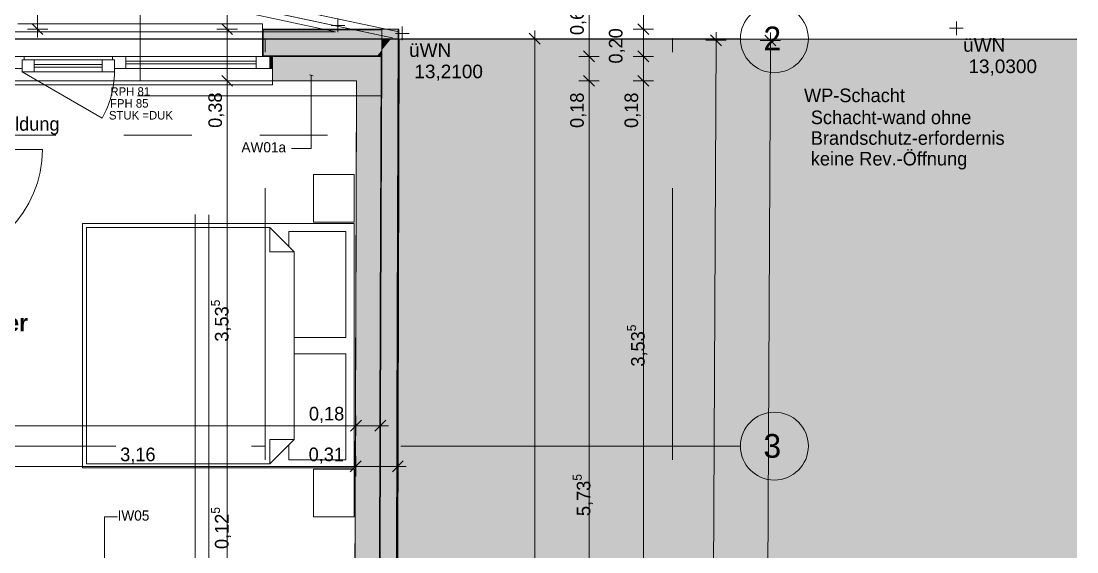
# Model space of a CAD drawing. Header units: metres. Extents: x -3 to 205, y -18 to 45.
# Drawn here: x 16.2 to 23.98, y -3.78 to 0.13 of the extents above; entities that cross this region are included whole.
import ezdxf

# ---------------------------------------------------------------- set-up
doc = ezdxf.new("R2010")
doc.units = ezdxf.units.M
doc.header["$MEASUREMENT"] = 0
for name, pattern in [('Achse', [0.004, 0.002, -0.001, 0, -0.001]), ('Baufluchtlinie', [0.013, 0.008, -0.005]), ('Schnittlinie', [0.006, 0.003, -0.0015, 0, -0.0015]), ('Strichlinie eng', [0.002, 0.0015, -0.0005]), ('Untersicht', [0.001, 0.0005, -0.0005])]:
    doc.linetypes.add(name, pattern=pattern)
for name, color, linetype in [('1._1.Stock PP STG1_3_000 Achsraster', 7, 'Continuous'), ('1._1.Stock PP STG1_3_110 Wand Aussen', 7, 'Continuous'), ('1._1.Stock PP STG1_3_130 Wand Innen', 7, 'Continuous'), ('1._1.Stock PP STG1_3_165 Fassadengestaltung Bänder', 7, 'Continuous'), ('1._1.Stock PP STG1_3_210 Decke', 7, 'Continuous'), ('1._1.Stock PP STG1_3_220 Bodenaufbau', 7, 'Continuous'), ('1._1.Stock PP STG1_3_250 Träger Unterzug', 7, 'Continuous'), ('1._1.Stock PP STG1_3_510 Möblierung', 7, 'Continuous'), ('1._1.Stock PP STG1_3_725 Nachbarbebauung', 7, 'Continuous'), ('1._1.Stock PP STG1_3_810 Raum', 7, 'Continuous'), ('1._1.Stock PP STG1_3_851 Marker Schnitt', 7, 'Continuous'), ('1._1.Stock PP STG1_3_910 Allgemein Lageplan Höhen', 7, 'Continuous'), ('1._1.Stock PP STG1_3_915 Allgemein Beschriftung.x', 7, 'Continuous'), ('1._1.Stock PP STG1_3_950 Polierplan Bemaßung', 7, 'Continuous'), ('1._1.Stock PP STG1_3_955 Polierplan Beschriftung', 7, 'Continuous'), ('1._1.Stock PP STG1_3_Neubau_840 Baulinien', 7, 'Continuous')]:
    doc.layers.add(name, color=color, linetype=linetype)
doc.styles.add('ERSTELLTER_STIL_1', font='arial.ttf')
doc.styles.add('ERSTELLTER_STIL_2', font='')
doc.styles.add('ERSTELLTER_STIL_6', font='')
doc.styles.get('ERSTELLTER_STIL_2').set_extended_font_data('Eurostile')
doc.styles.get('ERSTELLTER_STIL_6').set_extended_font_data('Eurostile', bold=True)
doc.linetypes.add('Grenze Grundstück', pattern='A,0,[1,415_260415_PP_VA_1_4 1 St1.Shx,S=0.00031746,R=0,X=0,Y=0],-0.04,0', length=0.04)

msp = doc.modelspace()

# ---------------------------------------------------------------- hatches: boundary and pattern name
at = {"layer": '1._1.Stock PP STG1_3_110 Wand Aussen', "linetype": 'Continuous', "lineweight": 13, "true_color": 0xff6400}
for points in [[(18.8602, 0.065), (17.985, 0.065), (17.985, 0), (18.86, 0)], [(18.86, 0), (17.985, 0), (17.985, -0.125), (18.8255, -0.125), (18.8598, -0.0832)], [(18.9755, -1.3608), (18.9802, 0.0639), (18.8598, -0.0832), (18.8555, -1.3604)], [(18.8598, -0.0832), (18.9279, 0), (18.86, 0)], [(18.86, 0), (18.9279, 0), (18.9802, 0.0639), (18.9802, 0.065), (18.8602, 0.065)], [(18.8602, 0.065), (18.9802, 0.065), (18.9803, 0.07), (18.8603, 0.07)], [(18.035, -0.13), (18.035, -0.22), (18.055, -0.22), (18.055, -0.13)], [(18.8546, -0.125), (18.8547, -0.0894), (18.8255, -0.125)], [(18.8596, -0.125), (18.8598, -0.0832), (18.8547, -0.0894), (18.8546, -0.125)], [(18.9707, -2.8), (18.9755, -1.3608), (18.8555, -1.3604), (18.8507, -2.7996)], [(18.9298, -15.0639), (18.9707, -2.8), (18.8507, -2.7996), (18.8103, -14.9168)]]:
    msp.add_hatch(color=30, dxfattribs=at).paths.add_polyline_path(points)
at = {"layer": '1._1.Stock PP STG1_3_110 Wand Aussen', "linetype": 'Continuous', "lineweight": 0, "true_color": 0x373737}
for points in [[(17.985, -0.13), (18.8214, -0.13), (18.8255, -0.125), (17.985, -0.125)], [(18.8255, -0.125), (18.8214, -0.13), (18.8546, -0.13), (18.8546, -0.125)], [(18.8546, -0.13), (18.8505, -1.3604), (18.8555, -1.3604), (18.8596, -0.13)], [(18.8546, -0.125), (18.8546, -0.13), (18.8596, -0.13), (18.8596, -0.125)], [(18.8507, -2.7996), (18.8555, -1.3604), (18.8505, -1.3604), (18.8457, -2.7996)], [(18.8105, -14.87), (18.8507, -2.7996), (18.8457, -2.7996), (18.8055, -14.87)]]:
    msp.add_hatch(color=250, dxfattribs=at).paths.add_polyline_path(points)
at = {"layer": '1._1.Stock PP STG1_3_110 Wand Aussen', "linetype": 'Continuous', "lineweight": 13, "true_color": 0x3f7f02}
for points in [[(18.055, -0.13), (18.055, -0.22), (18.055, -0.31), (18.674, -0.31), (18.6746, -0.13)], [(18.674, -0.31), (18.8214, -0.13), (18.6746, -0.13)], [(18.674, -0.31), (18.854, -0.31), (18.8546, -0.13), (18.8214, -0.13)], [(18.674, -0.31), (18.6705, -1.3598), (18.8505, -1.3604), (18.854, -0.31)], [(18.8457, -2.7996), (18.8505, -1.3604), (18.6705, -1.3598), (18.6657, -2.799)], [(18.8061, -14.69), (18.8457, -2.7996), (18.6657, -2.799), (18.6261, -14.69)]]:
    msp.add_hatch(color=76, dxfattribs=at).paths.add_polyline_path(points)
at = {"layer": '1._1.Stock PP STG1_3_725 Nachbarbebauung', "linetype": 'Continuous', "lineweight": 0, "true_color": 0x1f1f1f}
msp.add_hatch(color=250, dxfattribs=at).paths.add_polyline_path([(18.9876, -0.0005), (18.958, -11.4452), (23.9775, -11.4875), (23.9775, -0.0046)])

# ---------------------------------------------------------------- linework, layer by layer
at = {"layer": '1._1.Stock PP STG1_3_000 Achsraster', "color": 5, "linetype": 'Achse', "lineweight": 0, "ltscale": 1000}
for p, q in [((18, 3), (18, -18)), ((21, 3), (21, -18)), ((-1.5, 0), (21, 0)), ((21, 0), (21.5, 0)), ((-1.5, -3), (21, -3)), ((21, -3), (21.5, -3))]:
    msp.add_line(p, q, dxfattribs=at)
at = {"layer": '1._1.Stock PP STG1_3_000 Achsraster', "color": 5, "linetype": 'Continuous', "lineweight": 0, "ltscale": 1000}
for centre in [(21.75, 0), (21.75, -3)]:
    msp.add_circle(centre, 0.25, dxfattribs=at)
at = {"layer": '1._1.Stock PP STG1_3_000 Achsraster', "color": 5, "linetype": 'Achse', "lineweight": 0, "ltscale": 1000}
for p in [(21, 0), (21, 0), (21, -3), (21, -3)]:
    msp.add_point(p, dxfattribs=at)
at = {"layer": '1._1.Stock PP STG1_3_110 Wand Aussen', "color": 7, "linetype": 'Continuous', "lineweight": 13, "ltscale": 1000}
for p, q in [((17.08, 0.4712), (17.08, -0.31)), ((16.18, 0.11), (17.98, 0.11)), ((17.98, 0.11), (17.98, 0.07)), ((17.98, 0.07), (17.98, 0.065)), ((17.985, 0.07), (17.98, 0.07)), ((17.98, 0.07), (17.98, 0.065)), ((17.98, 0.065), (17.98, 0)), ((17.98, 0.065), (17.98, 0)), ((17.98, 0), (17.98, -0.125)), ((17.98, 0), (17.98, -0.125)), ((18.8602, 0.065), (17.985, 0.065)), ((17.985, 0.065), (17.985, -0.13)), ((18.8598, -0.0832), (18.86, 0)), ((18.8598, -0.0832), (18.86, 0)), ((18.86, 0), (18.8602, 0.065)), ((18.86, 0), (18.8602, 0.065)), ((18.8602, 0.065), (18.8603, 0.07)), ((18.8602, 0.065), (18.8603, 0.07)), ((18.9755, -1.3608), (18.9802, 0.0639)), ((18.9802, 0.065), (18.9803, 0.07)), ((18.9802, 0.0639), (18.9802, 0.065)), ((16.225, -0.13), (16.125, -0.13)), ((16.21, -0.22), (16.21, -0.155)), ((16.21, -0.155), (16.225, -0.155)), ((16.21, -0.155), (16.21, -0.245)), ((16.3, -0.155), (16.21, -0.155)), ((16.875, -0.13), (16.225, -0.13)), ((16.225, -0.155), (16.225, -0.13)), ((16.8, -0.155), (16.3, -0.155)), ((16.3, -0.245), (16.3, -0.155)), ((16.8, -0.155), (16.8, -0.245)), ((16.89, -0.155), (16.8, -0.155)), ((16.925, -0.13), (16.875, -0.13)), ((16.875, -0.13), (16.875, -0.155)), ((16.875, -0.155), (16.89, -0.155)), ((16.89, -0.155), (16.89, -0.22)), ((16.89, -0.245), (16.89, -0.155)), ((16.975, -0.13), (16.925, -0.13)), ((17.935, -0.13), (16.975, -0.13)), ((16.975, -0.22), (16.975, -0.13)), ((18.035, -0.13), (17.935, -0.13)), ((17.935, -0.13), (17.935, -0.22)), ((17.98, -0.125), (17.98, -0.13)), ((17.98, -0.125), (17.98, -0.13)), ((17.985, -0.13), (17.98, -0.13)), ((17.985, -0.13), (17.98, -0.13)), ((17.985, -0.13), (17.98, -0.13)), ((18.8255, -0.125), (17.985, -0.125)), ((17.985, -0.13), (18.055, -0.13)), ((17.985, -0.13), (18.055, -0.13)), ((17.985, -0.13), (18.055, -0.13)), ((18.035, -0.22), (18.035, -0.13)), ((18.8255, -0.125), (18.8546, -0.125)), ((18.8546, -0.125), (18.8596, -0.125)), ((18.8546, -0.125), (18.8596, -0.125)), ((18.8555, -1.3604), (18.8596, -0.13)), ((18.8596, -0.125), (18.8598, -0.0832)), ((18.8596, -0.125), (18.8598, -0.0832)), ((18.8596, -0.13), (18.8596, -0.125)), ((16.125, -0.22), (16.21, -0.22)), ((16.8, -0.19), (16.3, -0.19)), ((16.3, -0.21), (16.8, -0.21)), ((16.89, -0.22), (16.925, -0.22)), ((16.925, -0.22), (16.975, -0.22)), ((17.935, -0.165), (16.975, -0.165)), ((16.975, -0.185), (17.935, -0.185)), ((16.975, -0.22), (17.935, -0.22)), ((17.935, -0.22), (18.035, -0.22)), ((16.21, -0.245), (16.3, -0.245)), ((16.3, -0.245), (16.8, -0.245)), ((16.8, -0.245), (16.89, -0.245)), ((18.055, -0.34), (18.055, -0.31)), ((16.105, -0.34), (18.055, -0.34)), ((18.8507, -2.7996), (18.8555, -1.3604)), ((18.9707, -2.8), (18.9755, -1.3608)), ((18.8105, -14.87), (18.8507, -2.7996)), ((18.9298, -15.0639), (18.9707, -2.8))]:
    msp.add_line(p, q, dxfattribs=at)
at = {"layer": '1._1.Stock PP STG1_3_110 Wand Aussen', "color": 1, "linetype": 'Baufluchtlinie', "lineweight": 0, "ltscale": 1000}
msp.add_line((18.86, 0), (17.985, 0), dxfattribs=at)
at = {"layer": '1._1.Stock PP STG1_3_110 Wand Aussen', "color": 7, "linetype": 'Continuous', "lineweight": 18, "ltscale": 1000}
for p, q in [((18.6746, -0.13), (18.055, -0.13)), ((18.055, -0.13), (18.055, -0.22)), ((18.055, -0.13), (18.055, -0.22)), ((18.055, -0.13), (18.055, -0.22)), ((18.8214, -0.13), (18.6746, -0.13)), ((18.8214, -0.13), (18.6746, -0.13)), ((18.8214, -0.13), (18.8546, -0.13)), ((18.8214, -0.13), (18.8546, -0.13)), ((18.854, -0.31), (18.8546, -0.13)), ((18.055, -0.22), (18.055, -0.31)), ((18.055, -0.22), (18.055, -0.31)), ((18.8505, -1.3604), (18.854, -0.31)), ((18.8457, -2.7996), (18.8505, -1.3604)), ((18.8061, -14.69), (18.8457, -2.7996))]:
    msp.add_line(p, q, dxfattribs=at)
at = {"layer": '1._1.Stock PP STG1_3_110 Wand Aussen', "color": 8, "linetype": 'Strichlinie eng', "lineweight": 0, "ltscale": 1000}
msp.add_line((16.21, -0.245), (16.7989, -0.585), dxfattribs=at)
at = {"layer": '1._1.Stock PP STG1_3_110 Wand Aussen', "color": 7, "linetype": 'Continuous', "lineweight": 13, "ltscale": 1000, "flags": 128}
for points in [[(18.8603, 0.07), (17.985, 0.07)], [(18.9803, 0.07), (18.8603, 0.07)], [(18.9853, 0.07), (18.9803, 0.07)], [(18.9805, -1.3608), (18.9853, 0.07)], [(18.9757, -2.8), (18.9805, -1.3608)], [(18.9348, -15.07), (18.9757, -2.8)]]:
    msp.add_lwpolyline(points, dxfattribs=at)
msp.add_lwpolyline([(18.035, -0.13), (18.055, -0.13), (18.055, -0.22), (18.035, -0.22)], close=True, dxfattribs=at)
at = {"layer": '1._1.Stock PP STG1_3_110 Wand Aussen', "color": 7, "linetype": 'Continuous', "lineweight": 18, "ltscale": 1000, "flags": 128}
for points in [[(18.055, -0.31), (18.674, -0.31)], [(18.674, -0.31), (18.6705, -1.3598)], [(18.6705, -1.3598), (18.6657, -2.799)], [(18.6657, -2.799), (18.6549, -6.045)]]:
    msp.add_lwpolyline(points, dxfattribs=at)
at = {"layer": '1._1.Stock PP STG1_3_110 Wand Aussen', "color": 8, "linetype": 'Strichlinie eng', "lineweight": 0, "ltscale": 1000}
msp.add_arc((16.21, -0.245), 0.68, 330, 0, dxfattribs=at)
at = {"layer": '1._1.Stock PP STG1_3_130 Wand Innen', "color": 7, "linetype": 'Continuous', "lineweight": 13, "ltscale": 1000}
msp.add_line((15.53, -0.815), (16.36, -0.815), dxfattribs=at)
msp.add_arc((15.53, -0.815), 0.83, 270, 0, dxfattribs=at)
at = {"layer": '1._1.Stock PP STG1_3_165 Fassadengestaltung Bänder', "color": 7, "linetype": 'Continuous', "lineweight": 13, "ltscale": 1000, "flags": 128}
for points in [[(0, 0), (0, 0.0617), (3.72, 0.85), (5.89, 0.85), (13.09, 0.85), (15.21, 0.85), (18.985, 0.05), (18.985, 0), (18.935, 0), (18.935, 0.0074), (15.21, 0.8), (3.72, 0.8)], [(15.98, 0.6362), (15.98, 0), (18.935, 0), (18.935, 0.0074)], [(16.03, 0.05), (18.5194, 0.05), (16.03, 0.5846)]]:
    msp.add_lwpolyline(points, close=True, dxfattribs=at)
at = {"layer": '1._1.Stock PP STG1_3_165 Fassadengestaltung Bänder', "color": 7, "linetype": 'Continuous', "lineweight": 18, "ltscale": 1000, "flags": 128}
for points in [[(14.17, 0.85), (15.2152, 0.85), (18.985, 0.0511)], [(18.5194, 0.05), (16.03, 0.5846)], [(18.985, 0), (15.98, 0)], [(16.03, 0.05), (18.5194, 0.05)], [(18.985, 0.0511), (18.985, 0)]]:
    msp.add_lwpolyline(points, dxfattribs=at)
at = {"layer": '1._1.Stock PP STG1_3_210 Decke', "color": 7, "linetype": 'Continuous', "lineweight": 13, "ltscale": 1000, "true_color": 0xf4f4f4, "flags": 128}
msp.add_lwpolyline([(0.1305, -0.13), (0.1845, -14.87), (5.505, -14.87), (5.505, -15.84), (13.475, -15.84), (13.475, -14.87), (18.8055, -14.87), (18.8546, -0.13), (15.89, -0.13)], dxfattribs=at)
msp.add_lwpolyline([(0.1305, -0.13), (0.1845, -14.87), (5.505, -14.87), (5.505, -15.84), (13.475, -15.84), (13.475, -14.87), (18.8055, -14.87), (18.8546, -0.13), (15.89, -0.13)], dxfattribs=at)
msp.add_lwpolyline([(0.1305, -0.13), (0.1845, -14.87), (5.505, -14.87), (5.505, -15.84), (13.475, -15.84), (13.475, -14.87), (18.8055, -14.87), (18.8546, -0.13), (15.89, -0.13)], dxfattribs=at)
at = {"layer": '1._1.Stock PP STG1_3_220 Bodenaufbau', "color": 7, "linetype": 'Continuous', "lineweight": 13, "ltscale": 1000, "true_color": 0xf4f4f4, "flags": 128}
msp.add_lwpolyline([(3.445, -0.31), (0.3111, -0.31), (0.3639, -14.69), (5.685, -14.69), (5.685, -15.66), (13.295, -15.66), (13.295, -14.69), (18.6261, -14.69), (18.674, -0.31), (15.505, -0.31), (15.505, -0.71), (12.78, -0.71), (12.78, -0.13), (6.2, -0.13), (6.2, -0.71), (3.445, -0.71)], close=True, dxfattribs=at)
at = {"layer": '1._1.Stock PP STG1_3_250 Träger Unterzug', "color": 7, "linetype": 'Achse', "lineweight": 13, "ltscale": 1000}
msp.add_line((12.96, -0.42), (18.8546, -0.42), dxfattribs=at)
at = {"layer": '1._1.Stock PP STG1_3_250 Träger Unterzug', "color": 7, "linetype": 'Untersicht', "lineweight": 13, "ltscale": 1000, "flags": 128}
for points in [[(12.96, -0.13), (18.8546, -0.13)], [(18.8546, -0.13), (18.8546, -0.71)], [(12.96, -0.71), (18.8546, -0.71)]]:
    msp.add_lwpolyline(points, dxfattribs=at)
at = {"layer": '1._1.Stock PP STG1_3_510 Möblierung', "color": 8, "linetype": 'Continuous', "lineweight": 13, "ltscale": 1000, "true_color": 0x7e7f7f}
for p, q in [((18.355, -1.35), (18.355, -1)), ((18.355, -1), (18.655, -1)), ((18.655, -1), (18.655, -1.35)), ((16.655, -1.36), (16.655, -3.16)), ((18.655, -1.36), (16.655, -1.36)), ((18.035, -1.39), (16.685, -1.39)), ((16.685, -1.39), (16.685, -2.26)), ((18.215, -1.57), (18.035, -1.39)), ((18.035, -1.39), (18.035, -1.57)), ((18.655, -1.35), (18.355, -1.35)), ((18.655, -3.16), (18.655, -1.36)), ((18.215, -1.57), (18.035, -1.57)), ((18.215, -2.26), (18.215, -1.57)), ((16.685, -2.26), (16.685, -3.13)), ((18.215, -2.95), (18.215, -2.26)), ((18.035, -3.13), (18.215, -2.95)), ((18.035, -3.13), (18.035, -2.95)), ((18.215, -2.95), (18.035, -2.95)), ((16.655, -3.16), (18.655, -3.16)), ((16.685, -3.13), (18.035, -3.13)), ((18.355, -3.52), (18.355, -3.17)), ((18.355, -3.17), (18.655, -3.17)), ((18.655, -3.17), (18.655, -3.52)), ((18.655, -3.52), (18.355, -3.52))]:
    msp.add_line(p, q, dxfattribs=at)
at = {"layer": '1._1.Stock PP STG1_3_510 Möblierung', "color": 8, "linetype": 'Continuous', "lineweight": 13, "ltscale": 1000, "true_color": 0x7e7f7f, "flags": 128}
for points in [[(18.215, -2.2), (18.595, -2.2), (18.595, -1.42), (18.175, -1.42), (18.175, -1.53), (18.215, -1.57)], [(18.215, -2.95), (18.175, -2.99), (18.175, -3.1), (18.595, -3.1), (18.595, -2.32), (18.215, -2.32)]]:
    msp.add_lwpolyline(points, close=True, dxfattribs=at)
at = {"layer": '1._1.Stock PP STG1_3_725 Nachbarbebauung', "color": 8, "linetype": 'Continuous', "lineweight": 13, "ltscale": 1000, "flags": 128}
msp.add_lwpolyline([(23.9775, -0.0046), (18.9876, -0.0005), (18.958, -11.4452), (23.9775, -11.4875)], dxfattribs=at)
at = {"layer": '1._1.Stock PP STG1_3_851 Marker Schnitt', "color": 7, "linetype": 'Schnittlinie', "lineweight": 13, "ltscale": 1000}
for p, q in [((17.4851, 4.805), (17.4851, -18)), ((17.5851, 4.8037), (17.5851, -18))]:
    msp.add_line(p, q, dxfattribs=at)
at = {"layer": '1._1.Stock PP STG1_3_910 Allgemein Lageplan Höhen', "color": 7, "linetype": 'Continuous', "lineweight": 13, "ltscale": 1000}
for p, q in [((18.4865, 0.0984), (18.5865, 0.0984)), ((18.5365, 0.0484), (18.5365, 0.1484)), ((19.0101, -0.0111), (19.0101, 0.0889)), ((23.09, 0.027), (23.09, 0.127)), ((18.9601, 0.0389), (19.0601, 0.0389)), ((23.04, 0.077), (23.14, 0.077))]:
    msp.add_line(p, q, dxfattribs=at)
at = {"layer": '1._1.Stock PP STG1_3_915 Allgemein Beschriftung.x', "color": 7, "linetype": 'Continuous', "lineweight": 13, "ltscale": 1000}
for p, q in [((18.3526, -0.2724), (18.3276, -0.2657)), ((18.3401, -0.269), (18.3401, -0.8092)), ((18.3401, -0.8092), (18.1942, -0.8092)), ((16.8171, -3.845), (16.8171, -3.521)), ((16.8171, -3.521), (16.9136, -3.521))]:
    msp.add_line(p, q, dxfattribs=at)
at = {"layer": '1._1.Stock PP STG1_3_950 Polierplan Bemaßung', "color": 6, "linetype": 'Continuous', "lineweight": 13, "ltscale": 1000, "true_color": 0xfb02fe}
for p, q in [((16.324, 0.07), (16.324, 0.6362)), ((17.7206, 0.07), (17.7206, 0.3163)), ((16.284, 0.11), (16.364, 0.03)), ((17.6806, 0.11), (17.7606, 0.03)), ((16.399, 0.07), (16.249, 0.07)), ((16.324, 0.01), (16.324, 0.07)), ((17.7956, 0.07), (17.6456, 0.07)), ((17.7206, -0.31), (17.7206, 0.07)), ((17.7956, -0.31), (17.6456, -0.31)), ((17.6806, -0.27), (17.7606, -0.35)), ((17.7206, -3.845), (17.7206, -0.31)), ((18.7069, -3.1094), (18.6269, -3.1894)), ((18.6669, -3.2244), (18.6669, -3.0744)), ((18.9374, -3.1894), (19.0174, -3.1094)), ((18.9774, -3.2244), (18.9774, -3.0744)), ((15.505, -3.1494), (18.6669, -3.1494)), ((18.6669, -3.1494), (18.9774, -3.1494)), ((18.9774, -3.1494), (19.0374, -3.1494))]:
    msp.add_line(p, q, dxfattribs=at)
at = {"layer": '1._1.Stock PP STG1_3_950 Polierplan Bemaßung', "color": 76, "linetype": 'Continuous', "lineweight": 13, "ltscale": 1000, "true_color": 0x3f7f02}
for p, q in [((20.385, -0.13), (20.385, 0.49)), ((20.785, 0.0704), (20.785, 0.49)), ((20.745, 0.1104), (20.825, 0.0304)), ((20.86, 0.0704), (20.71, 0.0704)), ((20.785, -0.13), (20.785, 0.0704)), ((20.46, -0.13), (20.31, -0.13)), ((20.345, -0.09), (20.425, -0.17)), ((20.385, -0.3106), (20.385, -0.13)), ((20.86, -0.13), (20.71, -0.13)), ((20.745, -0.09), (20.825, -0.17)), ((20.785, -0.3106), (20.785, -0.13)), ((20.46, -0.3106), (20.31, -0.3106)), ((20.345, -0.2706), (20.425, -0.3506)), ((20.385, -6.0456), (20.385, -0.3106)), ((20.86, -0.3106), (20.71, -0.3106)), ((20.745, -0.2706), (20.825, -0.3506)), ((20.785, -3.845), (20.785, -0.3106)), ((18.6688, -2.9244), (18.6688, -2.7744)), ((18.8488, -2.9244), (18.8488, -2.7744)), ((9.55, -2.8494), (18.6688, -2.8494)), ((18.7088, -2.8094), (18.6288, -2.8894)), ((18.6688, -2.8494), (18.8488, -2.8494)), ((18.8088, -2.8894), (18.8888, -2.8094)), ((18.8488, -2.8494), (18.9088, -2.8494))]:
    msp.add_line(p, q, dxfattribs=at)
at = {"layer": '1._1.Stock PP STG1_3_950 Polierplan Bemaßung', "color": 1, "linetype": 'Continuous', "lineweight": 13, "ltscale": 1000, "true_color": 0xfb0106}
for p, q in [((20.06, 0), (19.91, 0)), ((20.025, -0.04), (19.945, 0.04)), ((19.985, 0), (19.985, 0.06)), ((19.985, -15), (19.985, 0)), ((21.3601, -0.0518), (21.2805, 0.0286)), ((21.3205, 0.0484), (21.3203, -0.0116)), ((21.7601, -0.0536), (21.6804, 0.0268)), ((21.7205, 0.0466), (21.7203, -0.0134)), ((21.2453, -0.0113), (21.3953, -0.0119)), ((21.3203, -0.0116), (21.2695, -11.4554)), ((21.7203, -0.0134), (21.6405, -18)), ((21.6453, -0.0131), (21.7953, -0.0137))]:
    msp.add_line(p, q, dxfattribs=at)
at = {"layer": '1._1.Stock PP STG1_3_Neubau_840 Baulinien', "color": 1, "linetype": 'Continuous', "lineweight": 25, "ltscale": 1000, "true_color": 0xfb0106, "flags": 128}
msp.add_lwpolyline([(-3.0225, 0.0171), (0, 0), (18.985, 0), (23.9775, -0.0042)], dxfattribs=at)
at = {"layer": '1._1.Stock PP STG1_3_Neubau_840 Baulinien', "color": 76, "linetype": 'Grenze Grundstück', "lineweight": 13, "ltscale": 1000, "true_color": 0x3f7f02, "flags": 128}
msp.add_lwpolyline([(0.0591, -18), (0.0564, -12.2031), (0, -0.0002), (18.985, -0.0012), (18.958, -11.4452), (18.914, -18)], dxfattribs=at)

# ---------------------------------------------------------------- texts
at = {"layer": '1._1.Stock PP STG1_3_000 Achsraster', "color": 5, "linetype": 'Continuous', "lineweight": 0, "char_height": 0.175, "attachment_point": 1, "style": 'ERSTELLTER_STIL_2'}
for s, insert in [('\\A1;{\\pql;\\pt0;\\fEurostile|b0|i0|c0|p0;\\W1.000000;2}', (21.6695, 0.0893)), ('\\A1;{\\pql;\\pt0;\\fEurostile|b0|i0|c0|p0;\\W1.000000;3}', (21.6695, -2.9107))]:
    msp.add_mtext(s, dxfattribs=dict(at, insert=insert))
at = {"layer": '1._1.Stock PP STG1_3_110 Wand Aussen', "color": 7, "linetype": 'Continuous', "lineweight": 13, "char_height": 0.0625, "attachment_point": 9, "style": 'ERSTELLTER_STIL_2'}
for s, insert in [('\\A1;{\\pqr;\\pt0;\\fEurostile|b0|i0|c0|p0;\\W1.000000;RPH 81}', (17.1533, -0.4208)), ('\\A1;{\\pqr;\\pt0;\\fEurostile|b0|i0|c0|p0;\\W1.000000;FPH 85}', (17.1411, -0.5083)), ('\\A1;{\\pqr;\\pt0;\\fEurostile|b0|i0|c0|p0;\\W1.000000;STUK =DUK}', (17.321, -0.5958))]:
    msp.add_mtext(s, dxfattribs=dict(at, insert=insert))
at = {"layer": '1._1.Stock PP STG1_3_810 Raum', "color": 7, "linetype": 'Continuous', "lineweight": 13, "insert": (15.6495, -2.0286), "char_height": 0.125, "attachment_point": 1, "style": 'ERSTELLTER_STIL_6'}
msp.add_mtext('\\A1;{\\pql;\\pt0;\\fEurostile|b1|i0|c0|p0;\\W1.000000;Zimmer}', dxfattribs=at)
at = {"layer": '1._1.Stock PP STG1_3_910 Allgemein Lageplan Höhen', "color": 7, "linetype": 'Continuous', "lineweight": 13, "char_height": 0.1, "attachment_point": 1, "style": 'ERSTELLTER_STIL_1'}
for s, insert in [('\\A1;{\\pql;\\fArial|b0|i0|c0|p0;\\W1.000000;üWN}', (23.14, 0.0041)), ('\\A1;{\\pql;\\fArial|b0|i0|c0|p0;\\W1.000000;üWN}', (19.0601, -0.0339)), ('\\A1;{\\pql;\\fArial|b0|i0|c0|p0;\\W1.000000; 13,0300}', (23.14, -0.153)), ('\\A1;{\\pql;\\fArial|b0|i0|c0|p0;\\W1.000000; 13,2100}', (19.0601, -0.1911))]:
    msp.add_mtext(s, dxfattribs=dict(at, insert=insert))
at = {"layer": '1._1.Stock PP STG1_3_915 Allgemein Beschriftung.x', "color": 7, "linetype": 'Continuous', "lineweight": 13, "char_height": 0.075, "attachment_point": 4, "style": 'ERSTELLTER_STIL_2'}
for s, insert in [('\\A1;{\\pql;\\fEurostile|b0|i0|c0|p0;\\W1.000000;AW01a}', (17.8255, -0.7998)), ('\\A1;{\\pql;\\fEurostile|b0|i0|c0|p0;\\W1.000000;IW05}', (16.9136, -3.5117))]:
    msp.add_mtext(s, dxfattribs=dict(at, insert=insert))
at = {"layer": '1._1.Stock PP STG1_3_950 Polierplan Bemaßung', "color": 76, "linetype": 'Continuous', "lineweight": 13, "true_color": 0x3f7f02, "char_height": 0.1, "width": 0.306373, "attachment_point": 7, "rotation": 90, "style": 'ERSTELLTER_STIL_2'}
for s, insert in [('\\A1;{\\pql;\\fEurostile|b0|i0|c0|p0;\\W1.000000;0,62}', (20.365, 0.0268)), ('\\A1;{\\pql;\\fEurostile|b0|i0|c0|p0;\\W1.000000;0,20}', (20.65, -0.183)), ('\\A1;{\\pql;\\fEurostile|b0|i0|c0|p0;\\W1.000000;0,18}', (20.365, -0.657)), ('\\A1;{\\pql;\\fEurostile|b0|i0|c0|p0;\\W1.000000;0,18}', (20.765, -0.657))]:
    msp.add_mtext(s, dxfattribs=dict(at, insert=insert))
at = {"layer": '1._1.Stock PP STG1_3_950 Polierplan Bemaßung', "color": 6, "linetype": 'Continuous', "lineweight": 13, "true_color": 0xfb02fe, "insert": (17.7006, -0.6564), "char_height": 0.1, "width": 0.306373, "attachment_point": 7, "rotation": 90, "style": 'ERSTELLTER_STIL_2'}
msp.add_mtext('\\A1;{\\pql;\\fEurostile|b0|i0|c0|p0;\\W1.000000;0,38}', dxfattribs=at)
at = {"layer": '1._1.Stock PP STG1_3_950 Polierplan Bemaßung', "color": 6, "linetype": 'Continuous', "lineweight": 13, "true_color": 0xfb02fe, "char_height": 0.1, "attachment_point": 7, "rotation": 90, "style": 'ERSTELLTER_STIL_2'}
for s, insert in [('\\A1;{\\pql;\\fEurostile|b0|i0|c0|p0;\\W1.000000;3,53\\fEurostile|b0|i0|c0|p0;\\W1.000000;\\A1{\\H.66x;\\S5^  ;}}', (17.7595, -2.2307)), ('\\A1;{\\pql;\\fEurostile|b0|i0|c0|p0;\\W1.000000;0,12\\fEurostile|b0|i0|c0|p0;\\W1.000000;\\A1{\\H.66x;\\S5^  ;}}', (17.7595, -3.7577))]:
    msp.add_mtext(s, dxfattribs=dict(at, insert=insert))
at = {"layer": '1._1.Stock PP STG1_3_950 Polierplan Bemaßung', "color": 76, "linetype": 'Continuous', "lineweight": 13, "true_color": 0x3f7f02, "char_height": 0.1, "attachment_point": 7, "rotation": 90, "style": 'ERSTELLTER_STIL_2'}
for s, insert in [('\\A1;{\\pql;\\fEurostile|b0|i0|c0|p0;\\W1.000000;3,53\\fEurostile|b0|i0|c0|p0;\\W1.000000;\\A1{\\H.66x;\\S5^  ;}}', (20.824, -2.4145)), ('\\A1;{\\pql;\\fEurostile|b0|i0|c0|p0;\\W1.000000;5,73\\fEurostile|b0|i0|c0|p0;\\W1.000000;\\A1{\\H.66x;\\S5^  ;}}', (20.424, -3.5148))]:
    msp.add_mtext(s, dxfattribs=dict(at, insert=insert))
at = {"layer": '1._1.Stock PP STG1_3_950 Polierplan Bemaßung', "color": 76, "linetype": 'Continuous', "lineweight": 13, "true_color": 0x3f7f02, "insert": (18.3224, -2.8294), "char_height": 0.1, "width": 0.306373, "attachment_point": 7, "style": 'ERSTELLTER_STIL_2'}
msp.add_mtext('\\A1;{\\pql;\\fEurostile|b0|i0|c0|p0;\\W1.000000;0,18}', dxfattribs=at)
at = {"layer": '1._1.Stock PP STG1_3_950 Polierplan Bemaßung', "color": 6, "linetype": 'Continuous', "lineweight": 13, "true_color": 0xfb02fe, "char_height": 0.1, "width": 0.306373, "attachment_point": 7, "style": 'ERSTELLTER_STIL_2'}
for s, insert in [('\\A1;{\\pql;\\fEurostile|b0|i0|c0|p0;\\W1.000000;3,16}', (16.9328, -3.1294)), ('\\A1;{\\pql;\\fEurostile|b0|i0|c0|p0;\\W1.000000;0,31}', (18.3206, -3.1294))]:
    msp.add_mtext(s, dxfattribs=dict(at, insert=insert))
at = {"layer": '1._1.Stock PP STG1_3_955 Polierplan Beschriftung', "color": 7, "linetype": 'Continuous', "lineweight": 13, "insert": (21.9683, -0.4685), "char_height": 0.1, "attachment_point": 7, "style": 'ERSTELLTER_STIL_2'}
msp.add_mtext('\\A1;{\\pql;\\fEurostile|b0|i0|c0|p0;\\W1.000000;WP-Schacht}', dxfattribs=at)
at = {"layer": '1._1.Stock PP STG1_3_955 Polierplan Beschriftung', "color": 7, "linetype": 'Continuous', "lineweight": 13, "insert": (22.0183, -0.529), "char_height": 0.1, "width": 1.544023, "attachment_point": 1, "line_spacing_factor": 0.912585, "style": 'ERSTELLTER_STIL_2'}
msp.add_mtext('\\A1;{\\pql;\\fEurostile|b0|i0|c0|p0;\\W1.000000;Schacht-wand ohne\\P\\pql;\\fEurostile|b0|i0|c0|p0;\\W1.000000;Brandschutz-erfordernis keine Rev.-Öffnung}', dxfattribs=at)
at = {"layer": '1._1.Stock PP STG1_3_955 Polierplan Beschriftung', "color": 6, "linetype": 'Continuous', "lineweight": 13, "true_color": 0xfb02fe, "insert": (15.6757, -0.6424), "char_height": 0.1, "attachment_point": 4, "style": 'ERSTELLTER_STIL_2'}
msp.add_mtext('\\A1;{\\pql;\\fEurostile|b0|i0|c0|p0;\\W1.000000;Fugenbildung}', dxfattribs=at)

doc.saveas('drawing.dxf')
